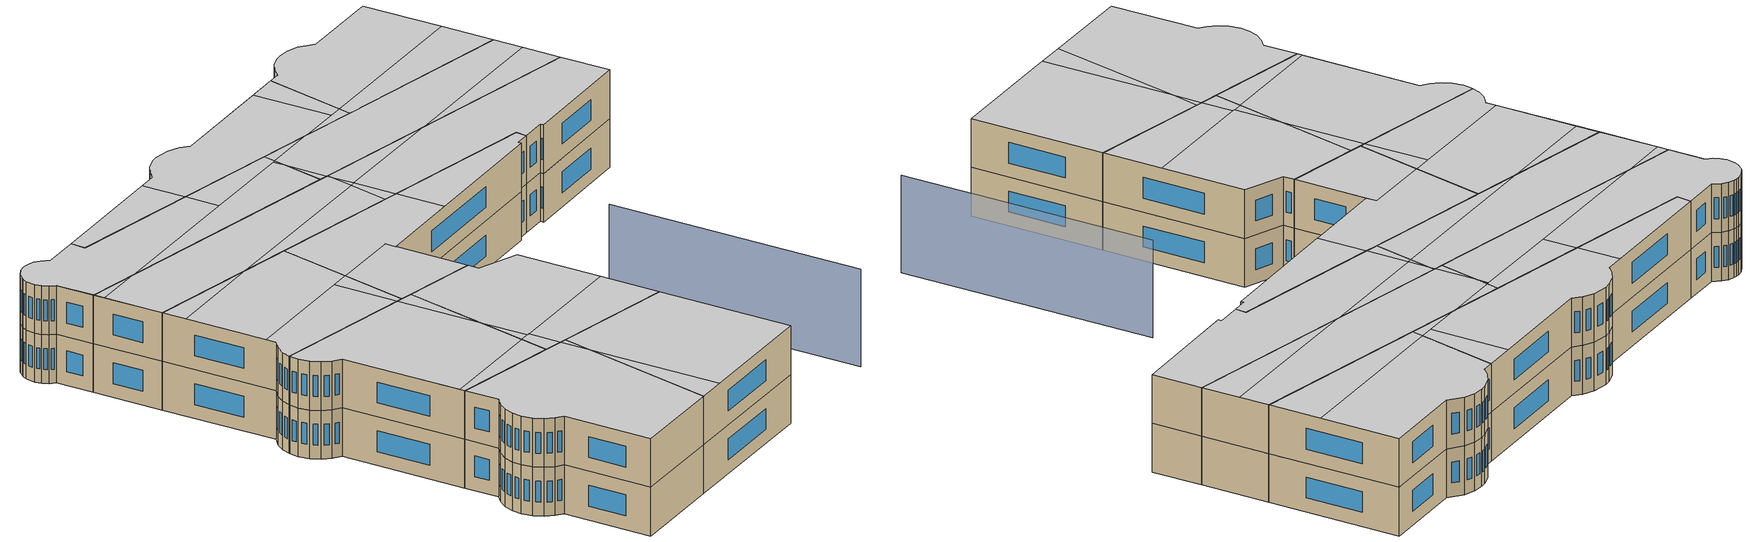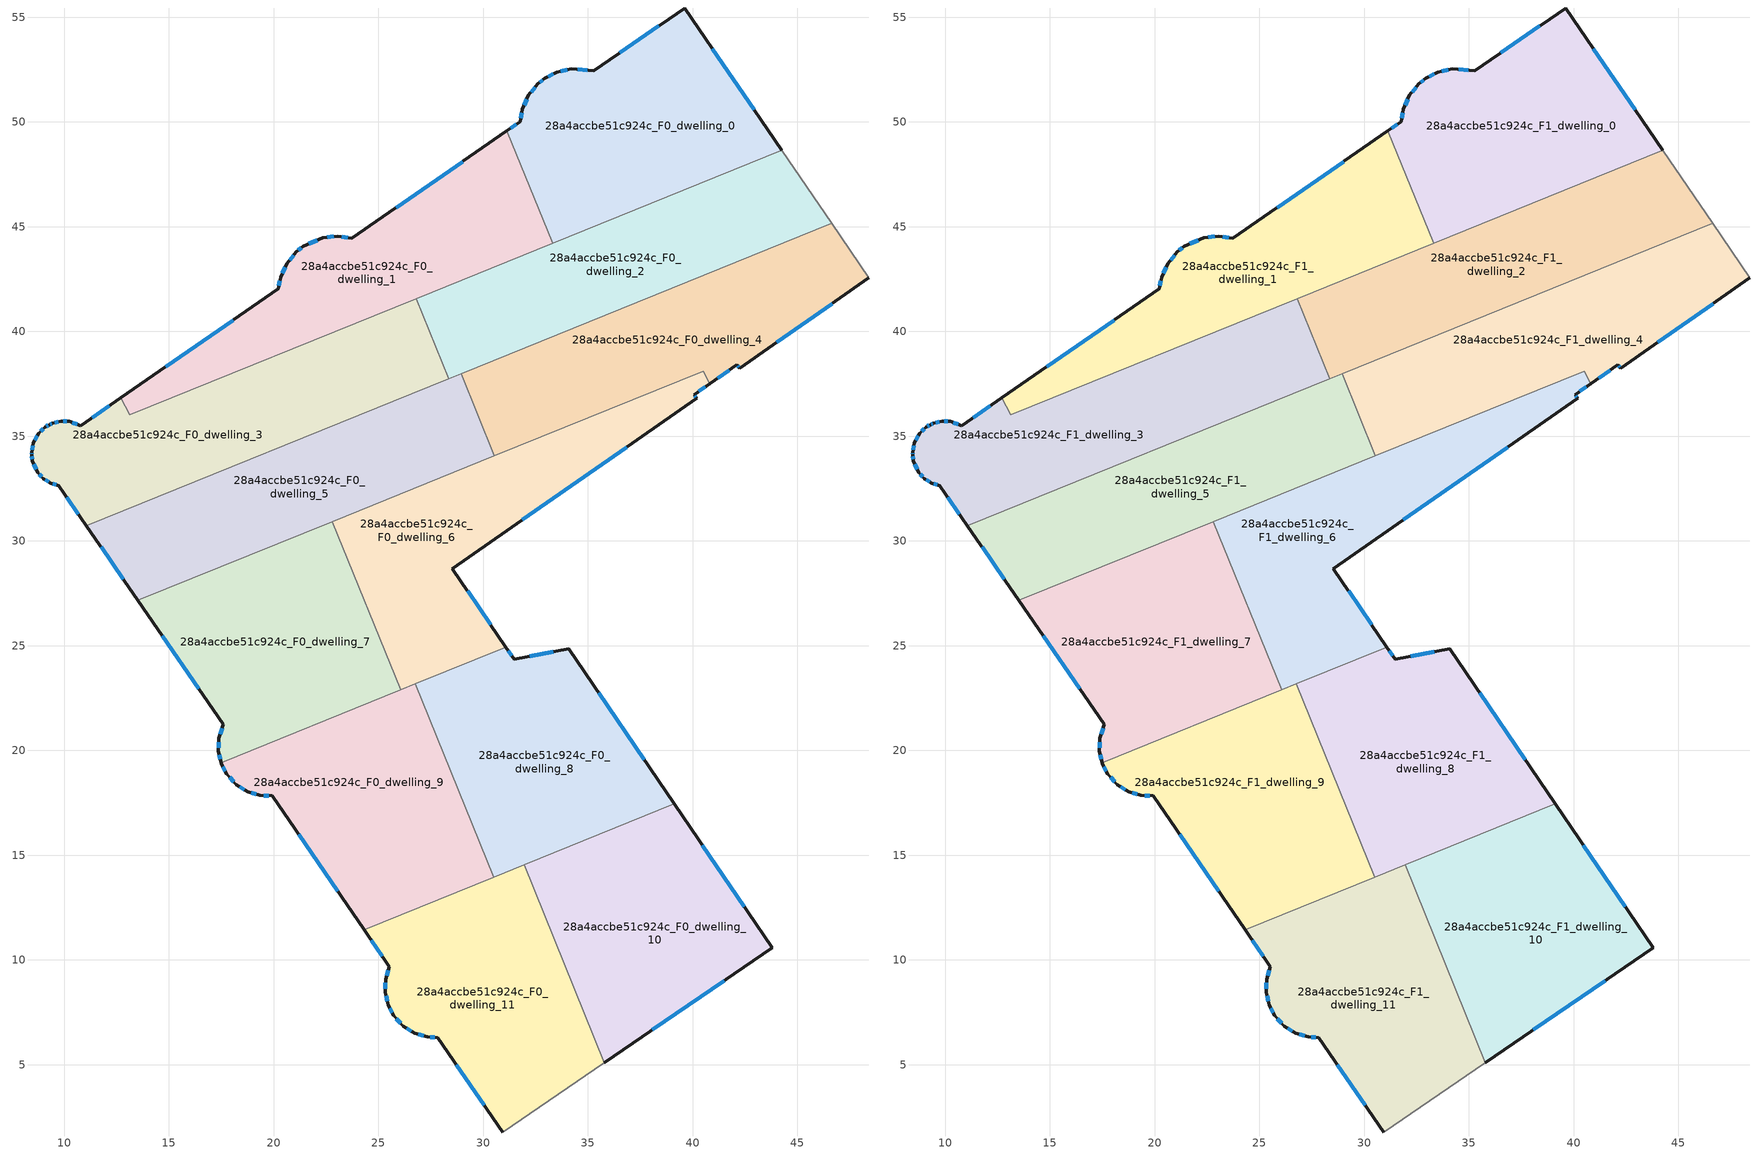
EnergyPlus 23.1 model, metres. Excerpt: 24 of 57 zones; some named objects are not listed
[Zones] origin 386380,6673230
28a4accbe51c924c_F0_dwelling_0
 floor ground (EU_floor_Construction): 39.62,55.44 44.27,48.64 33.32,44.2 31.14,49.57 31.77,50 31.88,50.61 32.17,51.26 32.62,51.82 32.94,52.07 33.52,52.38 34.22,52.54 35.28,52.44 z0
 wall outside (EU_wall_Construction): 44.27,48.64 39.62,55.44 35.28,52.44 34.22,52.54 33.52,52.38 32.94,52.07 32.62,51.82 32.17,51.26 31.88,50.61 31.77,50 31.14,49.57 z0:3
 wall to 28a4accbe51c924c_F0_dwelling_1 (EU_wall_Construction): 31.14,49.57 33.32,44.2 z0:3
 wall to 28a4accbe51c924c_F0_dwelling_2 (EU_wall_Construction): 33.32,44.2 44.27,48.64 z0:3
 window (EU_Window_Construction): 32.49,51.66 32.3,51.42 / 32.85,52 32.71,51.89 / 33.35,52.29 33.1,52.16 / 34.02,52.5 33.72,52.43 / 34.98,52.47 34.52,52.51 / 38.38,54.58 36.52,53.3 / 42.94,50.58 40.95,53.5 / 31.59,49.88 31.32,49.7 / 31.84,50.44 31.8,50.18 / 32.08,51.08 31.96,50.8 z0.86:2.14
28a4accbe51c924c_F0_dwelling_1
 floor ground (EU_floor_Construction): 31.14,49.57 33.32,44.2 13.14,36.03 12.71,36.83 20.23,42.03 20.34,42.58 20.63,43.24 21.09,43.8 21.41,44.06 22.35,44.48 23.07,44.55 23.73,44.45 z0
 wall outside (EU_wall_Construction): 31.14,49.57 23.73,44.45 23.07,44.55 22.35,44.48 21.41,44.06 21.09,43.8 20.63,43.24 20.34,42.58 20.23,42.03 12.71,36.83 z0:3
 wall to 28a4accbe51c924c_F0_dwelling_3 (EU_wall_Construction): 12.71,36.83 13.14,36.03 26.81,41.57 z0:3
 wall to 28a4accbe51c924c_F0_dwelling_2 (EU_wall_Construction): 26.81,41.57 33.32,44.2 z0:3
 window (EU_Window_Construction): 20.31,42.42 20.26,42.18 / 20.55,43.05 20.42,42.77 / 20.96,43.64 20.76,43.4 / 21.32,43.99 21.18,43.87 / 22.08,44.36 21.68,44.18 / 22.87,44.53 22.56,44.5 / 23.55,44.48 23.26,44.52 / 29.03,48.11 25.85,45.91 / 18.08,40.54 14.86,38.31 z0.86:2.14
28a4accbe51c924c_F0_dwelling_10
 floor ground (EU_floor_Construction): 39.13,17.44 43.79,10.57 35.79,5.1 31.96,14.54 z0
 wall outside (EU_wall_Construction): 35.79,5.1 43.79,10.57 39.13,17.44 z0:3
 wall to 28a4accbe51c924c_F0_dwelling_11 (EU_wall_Construction): 31.96,14.54 35.79,5.1 z0:3
 wall to 28a4accbe51c924c_F0_dwelling_8 (EU_wall_Construction): 39.13,17.44 31.96,14.54 z0:3
 window (EU_Window_Construction): 42.46,12.54 40.46,15.48 / 38.08,6.66 41.51,9.01 z0.86:2.14
28a4accbe51c924c_F0_dwelling_11
 floor ground (EU_floor_Construction): 31.96,14.54 35.79,5.1 30.94,1.78 27.85,6.29 27.34,6.32 26.73,6.5 26.2,6.83 25.74,7.33 25.47,7.84 25.33,8.45 25.35,9.08 25.53,9.68 24.32,11.44 z0
 wall outside (EU_wall_Construction): 24.32,11.44 25.53,9.68 25.35,9.08 25.33,8.45 25.47,7.84 25.74,7.33 26.2,6.83 26.73,6.5 27.34,6.32 27.85,6.29 30.94,1.78 z0:3
 wall adiabatic (EU_wall_Construction): 30.94,1.78 35.79,5.1 z0:3
 wall to 28a4accbe51c924c_F0_dwelling_9 (EU_wall_Construction): 30.51,13.95 24.32,11.44 z0:3
 wall to 28a4accbe51c924c_F0_dwelling_8 (EU_wall_Construction): 31.96,14.54 30.51,13.95 z0:3
 window (EU_Window_Construction): 26.91,6.45 27.16,6.37 / 26.35,6.74 26.58,6.6 / 25.87,7.19 26.07,6.98 / 25.55,7.7 25.66,7.48 / 25.37,8.28 25.43,8.02 / 25.34,8.9 25.33,8.63 / 25.48,9.51 25.4,9.25 / 24.67,10.94 25.18,10.18 / 28.73,5 30.06,3.07 / 27.48,6.31 27.7,6.3 z0.86:2.14
28a4accbe51c924c_F0_dwelling_2
 floor ground (EU_floor_Construction): 44.27,48.64 46.65,45.15 28.36,37.74 26.81,41.57 z0
 wall to 28a4accbe51c924c_F0_dwelling_3 (EU_wall_Construction): 26.81,41.57 28.36,37.74 z0:3
 wall adiabatic (EU_wall_Construction): 46.65,45.15 44.27,48.64 z0:3
 wall to 28a4accbe51c924c_F0_dwelling_4 (EU_wall_Construction): 28.95,37.98 46.65,45.15 z0:3
 wall to 28a4accbe51c924c_F0_dwelling_5 (EU_wall_Construction): 28.36,37.74 28.95,37.98 z0:3
28a4accbe51c924c_F0_dwelling_3
 floor ground (EU_floor_Construction): 26.81,41.57 28.36,37.74 11.07,30.73 9.75,32.64 9.36,32.76 9.02,32.97 8.74,33.26 8.49,33.81 8.46,34.13 8.45,34.22 8.53,34.68 8.8,35.15 8.81,35.17 9.09,35.43 9.31,35.55 9.45,35.62 9.84,35.71 10.25,35.7 10.79,35.5 12.71,36.83 13.14,36.03 z0
 wall outside (EU_wall_Construction): 12.71,36.83 10.79,35.5 10.25,35.7 9.84,35.71 9.45,35.62 9.31,35.55 9.09,35.43 8.81,35.17 8.8,35.15 8.53,34.68 8.45,34.22 8.46,34.13 8.49,33.81 8.74,33.26 9.02,32.97 9.36,32.76 9.75,32.64 11.07,30.73 z0:3
 wall to 28a4accbe51c924c_F0_dwelling_5 (EU_wall_Construction): 11.07,30.73 28.36,37.74 z0:3
 window (EU_Window_Construction): 10.12,32.09 10.69,31.27 / 9.47,32.72 9.64,32.67 / 9.11,32.91 9.26,32.82 / 8.82,33.18 8.94,33.05 / 8.56,33.66 8.67,33.42 / 8.47,34.04 8.48,33.9 / 8.45,34.19 8.45,34.15 / 8.51,34.55 8.47,34.35 / 8.72,35.02 8.61,34.81 / 9.01,35.35 8.89,35.24 / 9.25,35.51 9.15,35.46 / 9.41,35.6 9.35,35.57 / 9.73,35.69 9.56,35.65 / 10.13,35.7 9.96,35.71 / 10.64,35.56 10.4,35.64 / 12.16,36.45 11.34,35.88 z0.86:2.14
28a4accbe51c924c_F0_dwelling_4
 floor ground (EU_floor_Construction): 46.65,45.15 48.42,42.56 42.25,38.24 42.12,38.41 40.82,37.5 40.5,38.09 30.54,34.06 28.95,37.98 z0
 wall outside (EU_wall_Construction): 40.82,37.5 42.12,38.41 42.25,38.24 48.42,42.56 z0:3
 wall to 28a4accbe51c924c_F0_dwelling_5 (EU_wall_Construction): 28.95,37.98 30.54,34.06 z0:3
 wall adiabatic (EU_wall_Construction): 48.42,42.56 46.65,45.15 z0:3
 wall to 28a4accbe51c924c_F0_dwelling_6 (EU_wall_Construction): 30.54,34.06 40.5,38.09 40.82,37.5 z0:3
 window (EU_Window_Construction): 44.01,39.48 46.66,41.33 / 42.16,38.36 42.21,38.29 / 41.19,37.76 41.75,38.15 z0.86:2.14
28a4accbe51c924c_F0_dwelling_5
 floor ground (EU_floor_Construction): 28.95,37.98 30.54,34.06 13.53,27.16 11.07,30.73 z0
 wall outside (EU_wall_Construction): 11.07,30.73 13.53,27.16 z0:3
 wall to 28a4accbe51c924c_F0_dwelling_7 (EU_wall_Construction): 13.53,27.16 22.81,30.92 z0:3
 wall to 28a4accbe51c924c_F0_dwelling_6 (EU_wall_Construction): 22.81,30.92 30.54,34.06 z0:3
 window (EU_Window_Construction): 11.77,29.71 12.82,28.18 z0.86:2.14
28a4accbe51c924c_F0_dwelling_6
 floor ground (EU_floor_Construction): 40.5,38.09 40.82,37.5 40.08,36.98 40.19,36.8 28.53,28.68 31.09,24.93 26.06,22.89 22.81,30.92 z0
 wall outside (EU_wall_Construction): 31.09,24.93 28.53,28.68 40.19,36.8 40.08,36.98 40.82,37.5 z0:3
 wall to 28a4accbe51c924c_F0_dwelling_7 (EU_wall_Construction): 22.81,30.92 26.06,22.89 z0:3
 wall to 28a4accbe51c924c_F0_dwelling_8 (EU_wall_Construction): 26.76,23.18 31.09,24.93 z0:3
 wall to 28a4accbe51c924c_F0_dwelling_9 (EU_wall_Construction): 26.06,22.89 26.76,23.18 z0:3
 window (EU_Window_Construction): 30.36,26 29.26,27.61 / 40.29,37.13 40.61,37.35 / 40.16,36.85 40.11,36.93 / 31.86,31 36.86,34.48 z0.86:2.14
28a4accbe51c924c_F0_dwelling_7
 floor ground (EU_floor_Construction): 22.81,30.92 26.06,22.89 17.5,19.42 17.37,19.96 17.39,20.58 17.6,21.24 13.53,27.16 z0
 wall outside (EU_wall_Construction): 13.53,27.16 17.6,21.24 17.39,20.58 17.37,19.96 17.5,19.42 z0:3
 wall to 28a4accbe51c924c_F0_dwelling_9 (EU_wall_Construction): 17.5,19.42 26.06,22.89 z0:3
 window (EU_Window_Construction): 17.54,21.05 17.45,20.77 / 14.69,25.47 16.44,22.93 / 17.41,19.8 17.46,19.57 / 17.38,20.4 17.38,20.13 z0.86:2.14
28a4accbe51c924c_F0_dwelling_8
 floor ground (EU_floor_Construction): 34.09,24.86 39.13,17.44 30.51,13.95 26.77,23.17 31.09,24.93 31.49,24.34 z0
 wall outside (EU_wall_Construction): 39.13,17.44 34.09,24.86 31.49,24.34 31.09,24.93 z0:3
 wall to 28a4accbe51c924c_F0_dwelling_9 (EU_wall_Construction): 26.77,23.17 30.51,13.95 z0:3
 window (EU_Window_Construction): 31.38,24.51 31.21,24.76 / 33.35,24.71 32.23,24.49 / 37.69,19.56 35.53,22.74 z0.86:2.14
28a4accbe51c924c_F0_dwelling_9
 floor ground (EU_floor_Construction): 26.77,23.17 30.51,13.95 24.32,11.44 19.95,17.83 19.35,17.85 18.76,18.03 18.23,18.35 17.77,18.85 17.51,19.35 17.5,19.42 z0
 wall outside (EU_wall_Construction): 17.5,19.42 17.51,19.35 17.77,18.85 18.23,18.35 18.76,18.03 19.35,17.85 19.95,17.83 24.32,11.44 z0:3
 window (EU_Window_Construction): 18.93,17.98 19.18,17.9 / 18.38,18.26 18.61,18.12 / 17.9,18.71 18.1,18.5 / 17.59,19.21 17.7,18.99 / 21.2,16 23.07,13.26 / 19.52,17.84 19.78,17.83 z0.86:2.14
28a4accbe51c924c_F1_dwelling_0
 floor to 28a4accbe51c924c_F0_dwelling_0 (EU_floor_Construction): 39.62,55.44 44.27,48.64 33.32,44.2 31.14,49.57 31.77,50 31.88,50.61 32.17,51.26 32.62,51.82 32.94,52.07 33.52,52.38 34.22,52.54 35.28,52.44 z3
 wall outside (EU_wall_Construction): 44.27,48.64 39.62,55.44 35.28,52.44 34.22,52.54 33.52,52.38 32.94,52.07 32.62,51.82 32.17,51.26 31.88,50.61 31.77,50 31.14,49.57 z3:6
 wall to 28a4accbe51c924c_F1_dwelling_1 (EU_wall_Construction): 31.14,49.57 33.32,44.2 z3:6
 wall to 28a4accbe51c924c_F1_dwelling_2 (EU_wall_Construction): 33.32,44.2 44.27,48.64 z3:6
 window (EU_Window_Construction): 32.49,51.66 32.3,51.42 / 32.85,52 32.71,51.89 / 33.35,52.29 33.1,52.16 / 34.02,52.5 33.72,52.43 / 34.98,52.47 34.52,52.51 / 38.38,54.58 36.52,53.3 / 42.94,50.58 40.95,53.5 / 31.59,49.88 31.32,49.7 / 31.84,50.44 31.8,50.18 / 32.08,51.08 31.96,50.8 z3.86:5.14
 ceiling to 28a4accbe51c924c_F2_dwelling_0 (EU_floor_Construction): 42.42,51.33 39.62,55.44 35.28,52.44 34.22,52.54 33.52,52.38 32.94,52.07 32.62,51.82 32.17,51.26 31.88,50.61 31.77,50 31.14,49.57 33.03,44.91 z6
 ceiling to 28a4accbe51c924c_F2_dwelling_3 (EU_floor_Construction): 44.27,48.64 42.42,51.33 33.03,44.91 33.32,44.2 z6
28a4accbe51c924c_F1_dwelling_1
 floor to 28a4accbe51c924c_F0_dwelling_1 (EU_floor_Construction): 31.14,49.57 33.32,44.2 13.14,36.03 12.71,36.83 20.23,42.03 20.34,42.58 20.63,43.24 21.09,43.8 21.41,44.06 22.35,44.48 23.07,44.55 23.73,44.45 z3
 wall outside (EU_wall_Construction): 31.14,49.57 23.73,44.45 23.07,44.55 22.35,44.48 21.41,44.06 21.09,43.8 20.63,43.24 20.34,42.58 20.23,42.03 12.71,36.83 z3:6
 wall to 28a4accbe51c924c_F1_dwelling_3 (EU_wall_Construction): 12.71,36.83 13.14,36.03 26.81,41.57 z3:6
 wall to 28a4accbe51c924c_F1_dwelling_2 (EU_wall_Construction): 26.81,41.57 33.32,44.2 z3:6
 window (EU_Window_Construction): 20.31,42.42 20.26,42.18 / 20.55,43.05 20.42,42.77 / 20.96,43.64 20.76,43.4 / 21.32,43.99 21.18,43.87 / 22.08,44.36 21.68,44.18 / 22.87,44.53 22.56,44.5 / 23.55,44.48 23.26,44.52 / 29.03,48.11 25.85,45.91 / 18.08,40.54 14.86,38.31 z3.86:5.14
 ceiling to 28a4accbe51c924c_F2_dwelling_1 (EU_floor_Construction): 30.07,42.89 32.28,44.4 29.52,48.45 23.73,44.45 23.07,44.55 22.35,44.48 21.41,44.06 21.09,43.8 20.63,43.24 20.34,42.58 20.23,42.03 19.26,41.35 20.78,39.12 z6
 ceiling to 28a4accbe51c924c_F2_dwelling_0 (EU_floor_Construction): 33.03,44.91 31.14,49.57 29.52,48.45 32.28,44.4 z6
 ceiling to 28a4accbe51c924c_F2_dwelling_2 (EU_floor_Construction): 20.78,39.12 19.26,41.35 12.71,36.83 13.14,36.03 z6
 ceiling to 28a4accbe51c924c_F2_dwelling_3 (EU_floor_Construction): 33.32,44.2 33.03,44.91 30.07,42.89 z6
28a4accbe51c924c_F1_dwelling_10
 floor to 28a4accbe51c924c_F0_dwelling_10 (EU_floor_Construction): 39.13,17.44 43.79,10.57 35.79,5.1 31.96,14.54 z3
 wall outside (EU_wall_Construction): 35.79,5.1 43.79,10.57 39.13,17.44 z3:6
 wall to 28a4accbe51c924c_F1_dwelling_11 (EU_wall_Construction): 31.96,14.54 35.79,5.1 z3:6
 wall to 28a4accbe51c924c_F1_dwelling_8 (EU_wall_Construction): 39.13,17.44 31.96,14.54 z3:6
 window (EU_Window_Construction): 42.46,12.54 40.46,15.48 / 38.08,6.66 41.51,9.01 z3.86:5.14
 ceiling adiabatic (EU_roof_Construction): 43.79,10.57 39.13,17.44 31.96,14.54 32.65,12.85 37.26,6.1 z6
 ceiling to 28a4accbe51c924c_F2_dwelling_10 (EU_floor_Construction): 37.26,6.1 32.65,12.85 35.79,5.1 z6
28a4accbe51c924c_F1_dwelling_11
 floor to 28a4accbe51c924c_F0_dwelling_11 (EU_floor_Construction): 31.96,14.54 35.79,5.1 30.94,1.78 27.85,6.29 27.34,6.32 26.73,6.5 26.2,6.83 25.74,7.33 25.47,7.84 25.33,8.45 25.35,9.08 25.53,9.68 24.32,11.44 z3
 wall outside (EU_wall_Construction): 24.32,11.44 25.53,9.68 25.35,9.08 25.33,8.45 25.47,7.84 25.74,7.33 26.2,6.83 26.73,6.5 27.34,6.32 27.85,6.29 30.94,1.78 z3:6
 wall adiabatic (EU_wall_Construction): 30.94,1.78 35.79,5.1 z3:6
 wall to 28a4accbe51c924c_F1_dwelling_9 (EU_wall_Construction): 30.51,13.95 24.32,11.44 z3:6
 wall to 28a4accbe51c924c_F1_dwelling_8 (EU_wall_Construction): 31.96,14.54 30.51,13.95 z3:6
 window (EU_Window_Construction): 26.91,6.45 27.16,6.37 / 26.35,6.74 26.58,6.6 / 25.87,7.19 26.07,6.98 / 25.55,7.7 25.66,7.48 / 25.37,8.28 25.43,8.02 / 25.34,8.9 25.33,8.63 / 25.48,9.51 25.4,9.25 / 24.67,10.94 25.18,10.18 / 28.73,5 30.06,3.07 / 27.48,6.31 27.7,6.3 z3.86:5.14
 ceiling to 28a4accbe51c924c_F2_dwelling_10 (EU_floor_Construction): 35.79,5.1 32.65,12.85 31.59,14.39 24.32,11.44 25.53,9.68 25.35,9.08 25.33,8.45 25.47,7.84 25.74,7.33 26.2,6.83 26.73,6.5 27.34,6.32 27.85,6.29 30.94,1.78 z6
 ceiling adiabatic (EU_roof_Construction): 32.65,12.85 31.96,14.54 31.59,14.39 z6
28a4accbe51c924c_F1_dwelling_2
 floor to 28a4accbe51c924c_F0_dwelling_2 (EU_floor_Construction): 44.27,48.64 46.65,45.15 28.36,37.74 26.81,41.57 z3
 wall to 28a4accbe51c924c_F1_dwelling_3 (EU_wall_Construction): 26.81,41.57 28.36,37.74 z3:6
 wall adiabatic (EU_wall_Construction): 46.65,45.15 44.27,48.64 z3:6
 wall to 28a4accbe51c924c_F1_dwelling_4 (EU_wall_Construction): 28.95,37.98 46.65,45.15 z3:6
 wall to 28a4accbe51c924c_F1_dwelling_5 (EU_wall_Construction): 28.36,37.74 28.95,37.98 z3:6
 ceiling to 28a4accbe51c924c_F2_dwelling_3 (EU_floor_Construction): 45.3,47.12 44.27,48.64 30.07,42.89 27.1,40.85 27.41,40.09 28.88,37.95 36.26,40.94 z6
 ceiling to 28a4accbe51c924c_F2_dwelling_1 (EU_floor_Construction): 30.07,42.89 26.81,41.57 27.1,40.85 z6
 ceiling to 28a4accbe51c924c_F2_dwelling_4 (EU_floor_Construction): 28.88,37.95 27.41,40.09 28.36,37.74 z6
 ceiling adiabatic (EU_roof_Construction): 46.65,45.15 45.3,47.12 36.26,40.94 z6
28a4accbe51c924c_F1_dwelling_3
 floor to 28a4accbe51c924c_F0_dwelling_3 (EU_floor_Construction): 26.81,41.57 28.36,37.74 11.07,30.73 9.75,32.64 9.36,32.76 9.02,32.97 8.74,33.26 8.49,33.81 8.46,34.13 8.45,34.22 8.53,34.68 8.8,35.15 8.81,35.17 9.09,35.43 9.31,35.55 9.45,35.62 9.84,35.71 10.25,35.7 10.79,35.5 12.71,36.83 13.14,36.03 z3
 wall outside (EU_wall_Construction): 12.71,36.83 10.79,35.5 10.25,35.7 9.84,35.71 9.45,35.62 9.31,35.55 9.09,35.43 8.81,35.17 8.8,35.15 8.53,34.68 8.45,34.22 8.46,34.13 8.49,33.81 8.74,33.26 9.02,32.97 9.36,32.76 9.75,32.64 11.07,30.73 z3:6
 wall to 28a4accbe51c924c_F1_dwelling_5 (EU_wall_Construction): 11.07,30.73 28.36,37.74 z3:6
 window (EU_Window_Construction): 10.12,32.09 10.69,31.27 / 9.47,32.72 9.64,32.67 / 9.11,32.91 9.26,32.82 / 8.82,33.18 8.94,33.05 / 8.56,33.66 8.67,33.42 / 8.47,34.04 8.48,33.9 / 8.45,34.19 8.45,34.15 / 8.51,34.55 8.47,34.35 / 8.72,35.02 8.61,34.81 / 9.01,35.35 8.89,35.24 / 9.25,35.51 9.15,35.46 / 9.41,35.6 9.35,35.57 / 9.73,35.69 9.56,35.65 / 10.13,35.7 9.96,35.71 / 10.64,35.56 10.4,35.64 / 12.16,36.45 11.34,35.88 z3.86:5.14
 ceiling to 28a4accbe51c924c_F2_dwelling_2 (EU_floor_Construction): 21.99,37.36 20.78,39.12 13.14,36.03 12.71,36.83 10.79,35.5 10.25,35.7 9.84,35.71 9.45,35.62 9.31,35.55 9.09,35.43 8.81,35.17 8.8,35.15 8.53,34.68 8.45,34.22 8.46,34.13 8.49,33.81 8.74,33.26 9.02,32.97 9.36,32.76 9.75,32.64 9.8,32.63 11.1,30.74 14.08,31.95 z6
 ceiling to 28a4accbe51c924c_F2_dwelling_1 (EU_floor_Construction): 27.1,40.85 26.81,41.57 20.78,39.12 21.99,37.36 z6
 ceiling to 28a4accbe51c924c_F2_dwelling_4 (EU_floor_Construction): 28.36,37.74 27.41,40.09 26.96,40.76 14.08,31.95 z6
 ceiling to 28a4accbe51c924c_F2_dwelling_3 (EU_floor_Construction): 27.41,40.09 27.1,40.85 26.96,40.76 z6
 roof outside (EU_roof_Construction): 11.1,30.74 9.8,32.63 9.75,32.64 11.07,30.73 z6
28a4accbe51c924c_F1_dwelling_4
 floor to 28a4accbe51c924c_F0_dwelling_4 (EU_floor_Construction): 46.65,45.15 48.42,42.56 42.25,38.24 42.12,38.41 40.82,37.5 40.5,38.09 30.54,34.06 28.95,37.98 z3
 wall outside (EU_wall_Construction): 40.82,37.5 42.12,38.41 42.25,38.24 48.42,42.56 z3:6
 wall to 28a4accbe51c924c_F1_dwelling_5 (EU_wall_Construction): 28.95,37.98 30.54,34.06 z3:6
 wall adiabatic (EU_wall_Construction): 48.42,42.56 46.65,45.15 z3:6
 wall to 28a4accbe51c924c_F1_dwelling_6 (EU_wall_Construction): 30.54,34.06 40.5,38.09 40.82,37.5 z3:6
 window (EU_Window_Construction): 44.01,39.48 46.66,41.33 / 42.16,38.36 42.21,38.29 / 41.19,37.76 41.75,38.15 z3.86:5.14
 ceiling to 28a4accbe51c924c_F2_dwelling_5 (EU_floor_Construction): 42.25,38.24 48.42,42.56 46.65,45.15 36.26,40.94 29.84,36.55 31.32,34.37 40.5,38.09 40.82,37.5 42.12,38.41 z6
 ceiling to 28a4accbe51c924c_F2_dwelling_3 (EU_floor_Construction): 36.26,40.94 28.95,37.98 29.09,37.64 29.83,36.55 z6
 ceiling to 28a4accbe51c924c_F2_dwelling_4 (EU_floor_Construction): 29.83,36.55 29.09,37.64 29.6,36.38 z6
 ceiling to 28a4accbe51c924c_F2_dwelling_6 (EU_floor_Construction): 31.32,34.37 29.84,36.55 29.6,36.38 30.54,34.06 z6
28a4accbe51c924c_F1_dwelling_5
 floor to 28a4accbe51c924c_F0_dwelling_5 (EU_floor_Construction): 28.95,37.98 30.54,34.06 13.53,27.16 11.07,30.73 z3
 wall outside (EU_wall_Construction): 11.07,30.73 13.53,27.16 z3:6
 wall to 28a4accbe51c924c_F1_dwelling_7 (EU_wall_Construction): 13.53,27.16 22.81,30.92 z3:6
 wall to 28a4accbe51c924c_F1_dwelling_6 (EU_wall_Construction): 22.81,30.92 30.54,34.06 z3:6
 window (EU_Window_Construction): 11.77,29.71 12.82,28.18 z3.86:5.14
 ceiling to 28a4accbe51c924c_F2_dwelling_4 (EU_floor_Construction): 29.6,36.38 29.09,37.64 28.88,37.95 14.08,31.95 11.48,30.17 13.54,27.17 19.87,29.73 z6
 ceiling to 28a4accbe51c924c_F2_dwelling_2 (EU_floor_Construction): 14.08,31.95 11.1,30.74 11.48,30.17 z6
 ceiling to 28a4accbe51c924c_F2_dwelling_3 (EU_floor_Construction): 29.09,37.64 28.95,37.98 28.88,37.95 z6
 ceiling to 28a4accbe51c924c_F2_dwelling_6 (EU_floor_Construction): 30.54,34.06 29.6,36.38 19.87,29.73 z6
 roof outside (EU_roof_Construction): 13.54,27.17 11.1,30.74 11.07,30.73 13.53,27.16 z6
28a4accbe51c924c_F1_dwelling_6
 floor to 28a4accbe51c924c_F0_dwelling_6 (EU_floor_Construction): 40.5,38.09 40.82,37.5 40.08,36.98 40.19,36.8 28.53,28.68 31.09,24.93 26.06,22.89 22.81,30.92 z3
 wall outside (EU_wall_Construction): 31.09,24.93 28.53,28.68 40.19,36.8 40.08,36.98 40.82,37.5 z3:6
 wall to 28a4accbe51c924c_F1_dwelling_7 (EU_wall_Construction): 22.81,30.92 26.06,22.89 z3:6
 wall to 28a4accbe51c924c_F1_dwelling_8 (EU_wall_Construction): 26.76,23.18 31.09,24.93 z3:6
 wall to 28a4accbe51c924c_F1_dwelling_9 (EU_wall_Construction): 26.06,22.89 26.76,23.18 z3:6
 window (EU_Window_Construction): 30.36,26 29.26,27.61 / 40.29,37.13 40.61,37.35 / 40.16,36.85 40.11,36.93 / 31.86,31 36.86,34.48 z3.86:5.14
 ceiling to 28a4accbe51c924c_F2_dwelling_6 (EU_floor_Construction): 28.53,28.68 33.06,31.83 31.32,34.37 22.81,30.92 24.51,26.73 28.16,29.22 z6
 ceiling to 28a4accbe51c924c_F2_dwelling_5 (EU_floor_Construction): 40.19,36.8 40.08,36.98 40.82,37.5 40.5,38.09 31.32,34.37 33.06,31.84 z6
 ceiling to 28a4accbe51c924c_F2_dwelling_7 (EU_floor_Construction): 31.09,24.93 28.16,29.22 24.51,26.73 26.06,22.89 z6
28a4accbe51c924c_F1_dwelling_7
 floor to 28a4accbe51c924c_F0_dwelling_7 (EU_floor_Construction): 22.81,30.92 26.06,22.89 17.5,19.42 17.37,19.96 17.39,20.58 17.6,21.24 13.53,27.16 z3
 wall outside (EU_wall_Construction): 13.53,27.16 17.6,21.24 17.39,20.58 17.37,19.96 17.5,19.42 z3:6
 wall to 28a4accbe51c924c_F1_dwelling_9 (EU_wall_Construction): 17.5,19.42 26.06,22.89 z3:6
 window (EU_Window_Construction): 17.54,21.05 17.45,20.77 / 14.69,25.47 16.44,22.93 / 17.41,19.8 17.46,19.57 / 17.38,20.4 17.38,20.13 z3.86:5.14
 ceiling to 28a4accbe51c924c_F2_dwelling_8 (EU_floor_Construction): 25.73,22.76 23.49,26.03 17.25,21.76 17.6,21.24 17.39,20.58 17.37,19.96 17.5,19.42 z6
 ceiling to 28a4accbe51c924c_F2_dwelling_4 (EU_floor_Construction): 19.87,29.73 13.54,27.17 14.36,25.97 z6
 ceiling to 28a4accbe51c924c_F2_dwelling_7 (EU_floor_Construction): 26.06,22.89 24.51,26.73 23.49,26.03 25.73,22.76 z6
 ceiling to 28a4accbe51c924c_F2_dwelling_6 (EU_floor_Construction): 24.51,26.73 22.81,30.92 19.87,29.73 14.36,25.97 17.25,21.76 z6
 roof outside (EU_roof_Construction): 17.6,21.24 13.54,27.17 13.53,27.16 z6
28a4accbe51c924c_F1_dwelling_8
 floor to 28a4accbe51c924c_F0_dwelling_8 (EU_floor_Construction): 34.09,24.86 39.13,17.44 30.51,13.95 26.77,23.17 31.09,24.93 31.49,24.34 z3
 wall outside (EU_wall_Construction): 39.13,17.44 34.09,24.86 31.49,24.34 31.09,24.93 z3:6
 wall to 28a4accbe51c924c_F1_dwelling_9 (EU_wall_Construction): 26.77,23.17 30.51,13.95 z3:6
 window (EU_Window_Construction): 31.38,24.51 31.21,24.76 / 33.35,24.71 32.23,24.49 / 37.69,19.56 35.53,22.74 z3.86:5.14
 ceiling to 28a4accbe51c924c_F2_dwelling_7 (EU_floor_Construction): 37.03,20.53 34.09,24.86 31.49,24.34 31.09,24.93 26.77,23.17 28.69,18.43 30.36,15.98 z6
 ceiling to 28a4accbe51c924c_F2_dwelling_10 (EU_floor_Construction): 31.59,14.39 30.46,16.04 29.83,15.61 30.51,13.95 z6
 ceiling to 28a4accbe51c924c_F2_dwelling_8 (EU_floor_Construction): 30.36,15.98 28.69,18.43 29.83,15.61 z6
 ceiling to 28a4accbe51c924c_F2_dwelling_9 (EU_floor_Construction): 39.13,17.44 37.03,20.53 30.46,16.04 31.59,14.39 z6
28a4accbe51c924c_F1_dwelling_9
 floor to 28a4accbe51c924c_F0_dwelling_9 (EU_floor_Construction): 26.77,23.17 30.51,13.95 24.32,11.44 19.95,17.83 19.35,17.85 18.76,18.03 18.23,18.35 17.77,18.85 17.51,19.35 17.5,19.42 z3
 wall outside (EU_wall_Construction): 17.5,19.42 17.51,19.35 17.77,18.85 18.23,18.35 18.76,18.03 19.35,17.85 19.95,17.83 24.32,11.44 z3:6
 window (EU_Window_Construction): 18.93,17.98 19.18,17.9 / 18.38,18.26 18.61,18.12 / 17.9,18.71 18.1,18.5 / 17.59,19.21 17.7,18.99 / 21.2,16 23.07,13.26 / 19.52,17.84 19.78,17.83 z3.86:5.14
 ceiling to 28a4accbe51c924c_F2_dwelling_8 (EU_floor_Construction): 29.83,15.61 28.69,18.43 25.73,22.76 17.5,19.42 17.51,19.35 17.77,18.85 18.23,18.35 18.76,18.03 19.35,17.85 19.95,17.83 24.13,11.72 z6
 ceiling to 28a4accbe51c924c_F2_dwelling_10 (EU_floor_Construction): 30.51,13.95 29.83,15.61 24.13,11.72 24.32,11.44 z6
 ceiling to 28a4accbe51c924c_F2_dwelling_7 (EU_floor_Construction): 28.69,18.43 26.77,23.17 25.73,22.76 z6
shading: 50.24,14.98 41.29,28.09 z0:6
[Building]
EU S2 Campaign: North Axis=0; Terrain=City; Solar Distribution=FullExterior
[Site:Location]
Helsinki-Vantaa.AP: Latitude=60.317; Longitude=24.963; Time Zone=2; Elevation=54.6
[SizingPeriod:WeatherFileDays]
AnnualSizingPeriod: Begin Month=1; Begin Day of Month=1; End Month=12; End Day of Month=31; Day of Week for Start Day=Monday; Use Weather File Daylight Saving Period=No; Use Weather File Rain and Snow Indicators=No
[MATERIAL]
EU_InternalMass_Material: Roughness=MediumRough; Thickness=0.1; Conductivity=1; Density=1800; Specific Heat=900; Thermal Absorptance=0.9; Solar Absorptance=0.7; Visible Absorptance=0.7
[MATERIAL:NOMASS] Roughness=MediumRough; Thermal Absorptance=0.9; Solar Absorptance=0.7; Visible Absorptance=0.7
Name | Thermal Resistance
EU_wall_NoMass | 1.10183
EU_roof_NoMass; EU_floor_NoMass | 1.70606
[WINDOWMATERIAL:SIMPLEGLAZINGSYSTEM]
EU_Window_SimpleGlazing: UFactor=3.11035; Solar Heat Gain Coefficient=0.8; Visible Transmittance=0.8
[CONSTRUCTION]
EU_wall_Construction: EU_wall_NoMass
EU_roof_Construction: EU_roof_NoMass
EU_floor_Construction: EU_floor_NoMass
EU_Window_Construction: EU_Window_SimpleGlazing
EU_InternalMass_Construction: EU_InternalMass_Material
[ZONE] Type=1; Multiplier=1; Ceiling Height=autocalculate; Floor Area=autocalculate; Part of Total Floor Area=Yes
Name | Volume
28a4accbe51c924c_F0_dwelling_0; 28a4accbe51c924c_F1_dwelling_0 | 238.929
28a4accbe51c924c_F0_dwelling_1; 28a4accbe51c924c_F1_dwelling_1 | 228.182
28a4accbe51c924c_F0_dwelling_10; 28a4accbe51c924c_F1_dwelling_10 | 238.925
28a4accbe51c924c_F0_dwelling_11; 28a4accbe51c924c_F1_dwelling_11 | 238.926
28a4accbe51c924c_F0_dwelling_2; 28a4accbe51c924c_F1_dwelling_2 | 238.924
28a4accbe51c924c_F0_dwelling_3; 28a4accbe51c924c_F1_dwelling_3 | 249.656
28a4accbe51c924c_F0_dwelling_4; 28a4accbe51c924c_F1_dwelling_4 | 243.15
28a4accbe51c924c_F0_dwelling_5; 28a4accbe51c924c_F1_dwelling_5 | 238.95
28a4accbe51c924c_F0_dwelling_6; 28a4accbe51c924c_F1_dwelling_6 | 234.701
28a4accbe51c924c_F0_dwelling_7; 28a4accbe51c924c_F1_dwelling_7 | 238.898
28a4accbe51c924c_F0_dwelling_8; 28a4accbe51c924c_F1_dwelling_8 | 238.945
28a4accbe51c924c_F0_dwelling_9; 28a4accbe51c924c_F1_dwelling_9 | 238.937
[INTERNALMASS] Construction=EU_InternalMass_Construction
Name | Zone or ZoneList | Surface Area
28a4accbe51c924c_F0_dwelling_0_EU_InternalMass | 28a4accbe51c924c_F0_dwelling_0 | 79.6421
28a4accbe51c924c_F0_dwelling_1_EU_InternalMass | 28a4accbe51c924c_F0_dwelling_1 | 76.065
28a4accbe51c924c_F0_dwelling_2_EU_InternalMass | 28a4accbe51c924c_F0_dwelling_2 | 79.6412
28a4accbe51c924c_F0_dwelling_3_EU_InternalMass | 28a4accbe51c924c_F0_dwelling_3 | 83.2193
28a4accbe51c924c_F0_dwelling_4_EU_InternalMass | 28a4accbe51c924c_F0_dwelling_4 | 81.0503
28a4accbe51c924c_F0_dwelling_5_EU_InternalMass | 28a4accbe51c924c_F0_dwelling_5 | 79.6502
28a4accbe51c924c_F0_dwelling_6_EU_InternalMass | 28a4accbe51c924c_F0_dwelling_6 | 78.2375
28a4accbe51c924c_F0_dwelling_7_EU_InternalMass | 28a4accbe51c924c_F0_dwelling_7 | 79.6331
28a4accbe51c924c_F0_dwelling_8_EU_InternalMass | 28a4accbe51c924c_F0_dwelling_8 | 79.6482
28a4accbe51c924c_F0_dwelling_9_EU_InternalMass | 28a4accbe51c924c_F0_dwelling_9 | 79.6452
28a4accbe51c924c_F0_dwelling_10_EU_InternalMass | 28a4accbe51c924c_F0_dwelling_10 | 79.6414
28a4accbe51c924c_F0_dwelling_11_EU_InternalMass | 28a4accbe51c924c_F0_dwelling_11 | 79.6424
28a4accbe51c924c_F1_dwelling_0_EU_InternalMass | 28a4accbe51c924c_F1_dwelling_0 | 79.6421
28a4accbe51c924c_F1_dwelling_1_EU_InternalMass | 28a4accbe51c924c_F1_dwelling_1 | 76.065
28a4accbe51c924c_F1_dwelling_2_EU_InternalMass | 28a4accbe51c924c_F1_dwelling_2 | 79.6412
28a4accbe51c924c_F1_dwelling_3_EU_InternalMass | 28a4accbe51c924c_F1_dwelling_3 | 83.2193
28a4accbe51c924c_F1_dwelling_4_EU_InternalMass | 28a4accbe51c924c_F1_dwelling_4 | 81.0503
28a4accbe51c924c_F1_dwelling_5_EU_InternalMass | 28a4accbe51c924c_F1_dwelling_5 | 79.6502
28a4accbe51c924c_F1_dwelling_6_EU_InternalMass | 28a4accbe51c924c_F1_dwelling_6 | 78.2375
28a4accbe51c924c_F1_dwelling_7_EU_InternalMass | 28a4accbe51c924c_F1_dwelling_7 | 79.6331
28a4accbe51c924c_F1_dwelling_8_EU_InternalMass | 28a4accbe51c924c_F1_dwelling_8 | 79.6482
28a4accbe51c924c_F1_dwelling_9_EU_InternalMass | 28a4accbe51c924c_F1_dwelling_9 | 79.6452
28a4accbe51c924c_F1_dwelling_10_EU_InternalMass | 28a4accbe51c924c_F1_dwelling_10 | 79.6414
28a4accbe51c924c_F1_dwelling_11_EU_InternalMass | 28a4accbe51c924c_F1_dwelling_11 | 79.6424
[OTHEREQUIPMENT] Fuel Type=Electricity; Design Level Calculation Method=Watts/Area; Power per Zone Floor Area=1; Fraction Latent=0; Fraction Radiant=0; Fraction Lost=0; Carbon Dioxide Generation Rate=0; EndUse Subcategory=EU_Step8_InternalGains
Name | Zone or ZoneList or Space or SpaceList | Schedule
EU_Step8_InternalGain_28a4accbe51c924c_F0_dwelling_0_f000 | 28a4accbe51c924c_F0_dwelling_0 | EU_Step8_GainSchedule_28a4accbe51c924c_F0_dwelling_0_f000
EU_Step8_InternalGain_28a4accbe51c924c_F0_dwelling_1_f000 | 28a4accbe51c924c_F0_dwelling_1 | EU_Step8_GainSchedule_28a4accbe51c924c_F0_dwelling_1_f000
EU_Step8_InternalGain_28a4accbe51c924c_F0_dwelling_2_f000 | 28a4accbe51c924c_F0_dwelling_2 | EU_Step8_GainSchedule_28a4accbe51c924c_F0_dwelling_2_f000
EU_Step8_InternalGain_28a4accbe51c924c_F0_dwelling_3_f000 | 28a4accbe51c924c_F0_dwelling_3 | EU_Step8_GainSchedule_28a4accbe51c924c_F0_dwelling_3_f000
EU_Step8_InternalGain_28a4accbe51c924c_F0_dwelling_4_f000 | 28a4accbe51c924c_F0_dwelling_4 | EU_Step8_GainSchedule_28a4accbe51c924c_F0_dwelling_4_f000
EU_Step8_InternalGain_28a4accbe51c924c_F0_dwelling_5_f000 | 28a4accbe51c924c_F0_dwelling_5 | EU_Step8_GainSchedule_28a4accbe51c924c_F0_dwelling_5_f000
EU_Step8_InternalGain_28a4accbe51c924c_F0_dwelling_6_f000 | 28a4accbe51c924c_F0_dwelling_6 | EU_Step8_GainSchedule_28a4accbe51c924c_F0_dwelling_6_f000
EU_Step8_InternalGain_28a4accbe51c924c_F0_dwelling_7_f000 | 28a4accbe51c924c_F0_dwelling_7 | EU_Step8_GainSchedule_28a4accbe51c924c_F0_dwelling_7_f000
EU_Step8_InternalGain_28a4accbe51c924c_F0_dwelling_8_f000 | 28a4accbe51c924c_F0_dwelling_8 | EU_Step8_GainSchedule_28a4accbe51c924c_F0_dwelling_8_f000
EU_Step8_InternalGain_28a4accbe51c924c_F0_dwelling_9_f000 | 28a4accbe51c924c_F0_dwelling_9 | EU_Step8_GainSchedule_28a4accbe51c924c_F0_dwelling_9_f000
EU_Step8_InternalGain_28a4accbe51c924c_F0_dwelling_10_f000 | 28a4accbe51c924c_F0_dwelling_10 | EU_Step8_GainSchedule_28a4accbe51c924c_F0_dwelling_10_f000
EU_Step8_InternalGain_28a4accbe51c924c_F0_dwelling_11_f000 | 28a4accbe51c924c_F0_dwelling_11 | EU_Step8_GainSchedule_28a4accbe51c924c_F0_dwelling_11_f000
EU_Step8_InternalGain_28a4accbe51c924c_F1_dwelling_0_f000 | 28a4accbe51c924c_F1_dwelling_0 | EU_Step8_GainSchedule_28a4accbe51c924c_F1_dwelling_0_f000
EU_Step8_InternalGain_28a4accbe51c924c_F1_dwelling_1_f000 | 28a4accbe51c924c_F1_dwelling_1 | EU_Step8_GainSchedule_28a4accbe51c924c_F1_dwelling_1_f000
EU_Step8_InternalGain_28a4accbe51c924c_F1_dwelling_2_f000 | 28a4accbe51c924c_F1_dwelling_2 | EU_Step8_GainSchedule_28a4accbe51c924c_F1_dwelling_2_f000
EU_Step8_InternalGain_28a4accbe51c924c_F1_dwelling_3_f000 | 28a4accbe51c924c_F1_dwelling_3 | EU_Step8_GainSchedule_28a4accbe51c924c_F1_dwelling_3_f000
EU_Step8_InternalGain_28a4accbe51c924c_F1_dwelling_4_f000 | 28a4accbe51c924c_F1_dwelling_4 | EU_Step8_GainSchedule_28a4accbe51c924c_F1_dwelling_4_f000
EU_Step8_InternalGain_28a4accbe51c924c_F1_dwelling_5_f000 | 28a4accbe51c924c_F1_dwelling_5 | EU_Step8_GainSchedule_28a4accbe51c924c_F1_dwelling_5_f000
EU_Step8_InternalGain_28a4accbe51c924c_F1_dwelling_6_f000 | 28a4accbe51c924c_F1_dwelling_6 | EU_Step8_GainSchedule_28a4accbe51c924c_F1_dwelling_6_f000
EU_Step8_InternalGain_28a4accbe51c924c_F1_dwelling_7_f000 | 28a4accbe51c924c_F1_dwelling_7 | EU_Step8_GainSchedule_28a4accbe51c924c_F1_dwelling_7_f000
EU_Step8_InternalGain_28a4accbe51c924c_F1_dwelling_8_f000 | 28a4accbe51c924c_F1_dwelling_8 | EU_Step8_GainSchedule_28a4accbe51c924c_F1_dwelling_8_f000
EU_Step8_InternalGain_28a4accbe51c924c_F1_dwelling_9_f000 | 28a4accbe51c924c_F1_dwelling_9 | EU_Step8_GainSchedule_28a4accbe51c924c_F1_dwelling_9_f000
EU_Step8_InternalGain_28a4accbe51c924c_F1_dwelling_10_f000 | 28a4accbe51c924c_F1_dwelling_10 | EU_Step8_GainSchedule_28a4accbe51c924c_F1_dwelling_10_f000
EU_Step8_InternalGain_28a4accbe51c924c_F1_dwelling_11_f000 | 28a4accbe51c924c_F1_dwelling_11 | EU_Step8_GainSchedule_28a4accbe51c924c_F1_dwelling_11_f000
[ZONEVENTILATION:DESIGNFLOWRATE] Schedule=EU_AlwaysOn; Design Flow Rate Calculation Method=AirChanges/Hour; Air Changes per Hour=0.756316; Ventilation Type=Natural; Fan Pressure Rise=0; Fan Total Efficiency=1; Constant Term Coefficient=1; Temperature Term Coefficient=0; Velocity Term Coefficient=0; Velocity Squared Term Coefficient=0; Minimum Indoor Temperature=-100; Maximum Indoor Temperature=100; Delta Temperature=-100; Minimum Outdoor Temperature=-100; Maximum Outdoor Temperature=100; Maximum Wind Speed=40
Name | Zone or ZoneList or Space or SpaceList
EU_ConstantAir_28a4accbe51c924c_F0_dwelling_0 | 28a4accbe51c924c_F0_dwelling_0
EU_ConstantAir_28a4accbe51c924c_F0_dwelling_1 | 28a4accbe51c924c_F0_dwelling_1
EU_ConstantAir_28a4accbe51c924c_F0_dwelling_2 | 28a4accbe51c924c_F0_dwelling_2
EU_ConstantAir_28a4accbe51c924c_F0_dwelling_3 | 28a4accbe51c924c_F0_dwelling_3
EU_ConstantAir_28a4accbe51c924c_F0_dwelling_4 | 28a4accbe51c924c_F0_dwelling_4
EU_ConstantAir_28a4accbe51c924c_F0_dwelling_5 | 28a4accbe51c924c_F0_dwelling_5
EU_ConstantAir_28a4accbe51c924c_F0_dwelling_6 | 28a4accbe51c924c_F0_dwelling_6
EU_ConstantAir_28a4accbe51c924c_F0_dwelling_7 | 28a4accbe51c924c_F0_dwelling_7
EU_ConstantAir_28a4accbe51c924c_F0_dwelling_8 | 28a4accbe51c924c_F0_dwelling_8
EU_ConstantAir_28a4accbe51c924c_F0_dwelling_9 | 28a4accbe51c924c_F0_dwelling_9
EU_ConstantAir_28a4accbe51c924c_F0_dwelling_10 | 28a4accbe51c924c_F0_dwelling_10
EU_ConstantAir_28a4accbe51c924c_F0_dwelling_11 | 28a4accbe51c924c_F0_dwelling_11
EU_ConstantAir_28a4accbe51c924c_F1_dwelling_0 | 28a4accbe51c924c_F1_dwelling_0
EU_ConstantAir_28a4accbe51c924c_F1_dwelling_1 | 28a4accbe51c924c_F1_dwelling_1
EU_ConstantAir_28a4accbe51c924c_F1_dwelling_2 | 28a4accbe51c924c_F1_dwelling_2
EU_ConstantAir_28a4accbe51c924c_F1_dwelling_3 | 28a4accbe51c924c_F1_dwelling_3
EU_ConstantAir_28a4accbe51c924c_F1_dwelling_4 | 28a4accbe51c924c_F1_dwelling_4
EU_ConstantAir_28a4accbe51c924c_F1_dwelling_5 | 28a4accbe51c924c_F1_dwelling_5
EU_ConstantAir_28a4accbe51c924c_F1_dwelling_6 | 28a4accbe51c924c_F1_dwelling_6
EU_ConstantAir_28a4accbe51c924c_F1_dwelling_7 | 28a4accbe51c924c_F1_dwelling_7
EU_ConstantAir_28a4accbe51c924c_F1_dwelling_8 | 28a4accbe51c924c_F1_dwelling_8
EU_ConstantAir_28a4accbe51c924c_F1_dwelling_9 | 28a4accbe51c924c_F1_dwelling_9
EU_ConstantAir_28a4accbe51c924c_F1_dwelling_10 | 28a4accbe51c924c_F1_dwelling_10
EU_ConstantAir_28a4accbe51c924c_F1_dwelling_11 | 28a4accbe51c924c_F1_dwelling_11
[HVACTEMPLATE:THERMOSTAT] Constant Heating Setpoint=20; Constant Cooling Setpoint=50
EU_HeatOnly_28a4accbe51c924c_F0_dwelling_0; EU_HeatOnly_28a4accbe51c924c_F0_dwelling_1; EU_HeatOnly_28a4accbe51c924c_F0_dwelling_2; EU_HeatOnly_28a4accbe51c924c_F0_dwelling_3; EU_HeatOnly_28a4accbe51c924c_F0_dwelling_4; EU_HeatOnly_28a4accbe51c924c_F0_dwelling_5
[HVACTEMPLATE:ZONE:IDEALLOADSAIRSYSTEM] System Availability Schedule=EU_AlwaysOn; Maximum Heating Supply Air Temperature=50; Minimum Cooling Supply Air Temperature=13; Maximum Heating Supply Air Humidity Ratio=0.0156; Minimum Cooling Supply Air Humidity Ratio=0.0077; Heating Limit=NoLimit; Cooling Limit=NoLimit; Heating Availability Schedule=EU_AlwaysOn; Cooling Availability Schedule=EU_CoolingOff; Dehumidification Control Type=ConstantSensibleHeatRatio; Cooling Sensible Heat Ratio=0.7; Dehumidification Setpoint=60; Humidification Control Type=None; Humidification Setpoint=30; Outdoor Air Method=None; Outdoor Air Flow Rate per Person=0.00944; Outdoor Air Flow Rate per Zone Floor Area=0; Outdoor Air Flow Rate per Zone=0; Demand Controlled Ventilation Type=None; Outdoor Air Economizer Type=NoEconomizer; Heat Recovery Type=None; Sensible Heat Recovery Effectiveness=0.7; Latent Heat Recovery Effectiveness=0.65
Name | Template Thermostat
28a4accbe51c924c_F0_dwelling_0 | EU_HeatOnly_28a4accbe51c924c_F0_dwelling_0
28a4accbe51c924c_F0_dwelling_1 | EU_HeatOnly_28a4accbe51c924c_F0_dwelling_1
28a4accbe51c924c_F0_dwelling_2 | EU_HeatOnly_28a4accbe51c924c_F0_dwelling_2
28a4accbe51c924c_F0_dwelling_3 | EU_HeatOnly_28a4accbe51c924c_F0_dwelling_3
28a4accbe51c924c_F0_dwelling_4 | EU_HeatOnly_28a4accbe51c924c_F0_dwelling_4
28a4accbe51c924c_F0_dwelling_5 | EU_HeatOnly_28a4accbe51c924c_F0_dwelling_5
28a4accbe51c924c_F0_dwelling_6 | EU_HeatOnly_28a4accbe51c924c_F0_dwelling_6
28a4accbe51c924c_F0_dwelling_7 | EU_HeatOnly_28a4accbe51c924c_F0_dwelling_7
28a4accbe51c924c_F0_dwelling_8 | EU_HeatOnly_28a4accbe51c924c_F0_dwelling_8
28a4accbe51c924c_F0_dwelling_9 | EU_HeatOnly_28a4accbe51c924c_F0_dwelling_9
28a4accbe51c924c_F0_dwelling_10 | EU_HeatOnly_28a4accbe51c924c_F0_dwelling_10
28a4accbe51c924c_F0_dwelling_11 | EU_HeatOnly_28a4accbe51c924c_F0_dwelling_11
28a4accbe51c924c_F1_dwelling_0 | EU_HeatOnly_28a4accbe51c924c_F1_dwelling_0
28a4accbe51c924c_F1_dwelling_1 | EU_HeatOnly_28a4accbe51c924c_F1_dwelling_1
28a4accbe51c924c_F1_dwelling_2 | EU_HeatOnly_28a4accbe51c924c_F1_dwelling_2
28a4accbe51c924c_F1_dwelling_3 | EU_HeatOnly_28a4accbe51c924c_F1_dwelling_3
28a4accbe51c924c_F1_dwelling_4 | EU_HeatOnly_28a4accbe51c924c_F1_dwelling_4
28a4accbe51c924c_F1_dwelling_5 | EU_HeatOnly_28a4accbe51c924c_F1_dwelling_5
28a4accbe51c924c_F1_dwelling_6 | EU_HeatOnly_28a4accbe51c924c_F1_dwelling_6
28a4accbe51c924c_F1_dwelling_7 | EU_HeatOnly_28a4accbe51c924c_F1_dwelling_7
28a4accbe51c924c_F1_dwelling_8 | EU_HeatOnly_28a4accbe51c924c_F1_dwelling_8
28a4accbe51c924c_F1_dwelling_9 | EU_HeatOnly_28a4accbe51c924c_F1_dwelling_9
28a4accbe51c924c_F1_dwelling_10 | EU_HeatOnly_28a4accbe51c924c_F1_dwelling_10
28a4accbe51c924c_F1_dwelling_11 | EU_HeatOnly_28a4accbe51c924c_F1_dwelling_11
[SIZING:ZONE] Zone Cooling Design Supply Air Temperature Input Method=SupplyAirTemperature; Zone Cooling Design Supply Air Temperature=13; Zone Heating Design Supply Air Temperature Input Method=SupplyAirTemperature; Zone Heating Design Supply Air Temperature=50; Zone Cooling Design Supply Air Humidity Ratio=0.008; Zone Heating Design Supply Air Humidity Ratio=0.008; Cooling Design Air Flow Method=DesignDay; Cooling Design Air Flow Rate=0; Cooling Minimum Air Flow per Zone Floor Area=0.000762; Cooling Minimum Air Flow=0; Cooling Minimum Air Flow Fraction=0.2; Heating Design Air Flow Method=DesignDay; Heating Design Air Flow Rate=0; Heating Maximum Air Flow per Zone Floor Area=0.002032; Heating Maximum Air Flow=0.141576; Heating Maximum Air Flow Fraction=0.3; Account for Dedicated Outdoor Air System=No; Dedicated Outdoor Air System Control Strategy=NeutralSupplyAir; Dedicated Outdoor Air Low Setpoint Temperature for Design=autosize; Dedicated Outdoor Air High Setpoint Temperature for Design=autosize; Zone Load Sizing Method=Sensible Load Only No Latent Load; Zone Latent Cooling Design Supply Air Humidity Ratio Input Method=HumidityRatioDifference; Zone Cooling Design Supply Air Humidity Ratio Difference=0.005; Zone Latent Heating Design Supply Air Humidity Ratio Input Method=HumidityRatioDifference; Zone Humidification Design Supply Air Humidity Ratio Difference=0.005
28a4accbe51c924c_F0_dwelling_0; 28a4accbe51c924c_F0_dwelling_1; 28a4accbe51c924c_F0_dwelling_2; 28a4accbe51c924c_F0_dwelling_3; 28a4accbe51c924c_F0_dwelling_4; 28a4accbe51c924c_F0_dwelling_5; 28a4accbe51c924c_F0_dwelling_6; 28a4accbe51c924c_F0_dwelling_7; 28a4accbe51c924c_F0_dwelling_8; 28a4accbe51c924c_F0_dwelling_9; 28a4accbe51c924c_F0_dwelling_10; 28a4accbe51c924c_F0_dwelling_11; 28a4accbe51c924c_F1_dwelling_0; 28a4accbe51c924c_F1_dwelling_1; 28a4accbe51c924c_F1_dwelling_2; 28a4accbe51c924c_F1_dwelling_3; 28a4accbe51c924c_F1_dwelling_4; 28a4accbe51c924c_F1_dwelling_5; 28a4accbe51c924c_F1_dwelling_6; 28a4accbe51c924c_F1_dwelling_7; 28a4accbe51c924c_F1_dwelling_8; 28a4accbe51c924c_F1_dwelling_9; 28a4accbe51c924c_F1_dwelling_10; 28a4accbe51c924c_F1_dwelling_11
[SCHEDULE:CONSTANT]
Name | Hourly Value
EU_AlwaysOn | 1
EU_CoolingOff | 0
[SCHEDULE:FILE] Column Number=1; Rows to Skip at Top=0; Number of Hours of Data=8760; Column Separator=Comma; Interpolate to Timestep=No; Minutes per Item=60; Adjust Schedule for Daylight Savings=Yes
Name | File
EU_Step8_GainSchedule_28a4accbe51c924c_F0_dwelling_0_f000 | ../../schedules/28a4accbe51c924c/28a4accbe51c924c_F0_dwelling_0_f000_gain.csv
EU_Step8_GainSchedule_28a4accbe51c924c_F0_dwelling_1_f000 | ../../schedules/28a4accbe51c924c/28a4accbe51c924c_F0_dwelling_1_f000_gain.csv
EU_Step8_GainSchedule_28a4accbe51c924c_F0_dwelling_2_f000 | ../../schedules/28a4accbe51c924c/28a4accbe51c924c_F0_dwelling_2_f000_gain.csv
EU_Step8_GainSchedule_28a4accbe51c924c_F0_dwelling_3_f000 | ../../schedules/28a4accbe51c924c/28a4accbe51c924c_F0_dwelling_3_f000_gain.csv
EU_Step8_GainSchedule_28a4accbe51c924c_F0_dwelling_4_f000 | ../../schedules/28a4accbe51c924c/28a4accbe51c924c_F0_dwelling_4_f000_gain.csv
EU_Step8_GainSchedule_28a4accbe51c924c_F0_dwelling_5_f000 | ../../schedules/28a4accbe51c924c/28a4accbe51c924c_F0_dwelling_5_f000_gain.csv
EU_Step8_GainSchedule_28a4accbe51c924c_F0_dwelling_6_f000 | ../../schedules/28a4accbe51c924c/28a4accbe51c924c_F0_dwelling_6_f000_gain.csv
EU_Step8_GainSchedule_28a4accbe51c924c_F0_dwelling_7_f000 | ../../schedules/28a4accbe51c924c/28a4accbe51c924c_F0_dwelling_7_f000_gain.csv
EU_Step8_GainSchedule_28a4accbe51c924c_F0_dwelling_8_f000 | ../../schedules/28a4accbe51c924c/28a4accbe51c924c_F0_dwelling_8_f000_gain.csv
EU_Step8_GainSchedule_28a4accbe51c924c_F0_dwelling_9_f000 | ../../schedules/28a4accbe51c924c/28a4accbe51c924c_F0_dwelling_9_f000_gain.csv
EU_Step8_GainSchedule_28a4accbe51c924c_F0_dwelling_10_f000 | ../../schedules/28a4accbe51c924c/28a4accbe51c924c_F0_dwelling_10_f000_gain.csv
EU_Step8_GainSchedule_28a4accbe51c924c_F0_dwelling_11_f000 | ../../schedules/28a4accbe51c924c/28a4accbe51c924c_F0_dwelling_11_f000_gain.csv
EU_Step8_GainSchedule_28a4accbe51c924c_F1_dwelling_0_f000 | ../../schedules/28a4accbe51c924c/28a4accbe51c924c_F1_dwelling_0_f000_gain.csv
EU_Step8_GainSchedule_28a4accbe51c924c_F1_dwelling_1_f000 | ../../schedules/28a4accbe51c924c/28a4accbe51c924c_F1_dwelling_1_f000_gain.csv
EU_Step8_GainSchedule_28a4accbe51c924c_F1_dwelling_2_f000 | ../../schedules/28a4accbe51c924c/28a4accbe51c924c_F1_dwelling_2_f000_gain.csv
EU_Step8_GainSchedule_28a4accbe51c924c_F1_dwelling_3_f000 | ../../schedules/28a4accbe51c924c/28a4accbe51c924c_F1_dwelling_3_f000_gain.csv
EU_Step8_GainSchedule_28a4accbe51c924c_F1_dwelling_4_f000 | ../../schedules/28a4accbe51c924c/28a4accbe51c924c_F1_dwelling_4_f000_gain.csv
EU_Step8_GainSchedule_28a4accbe51c924c_F1_dwelling_5_f000 | ../../schedules/28a4accbe51c924c/28a4accbe51c924c_F1_dwelling_5_f000_gain.csv
EU_Step8_GainSchedule_28a4accbe51c924c_F1_dwelling_6_f000 | ../../schedules/28a4accbe51c924c/28a4accbe51c924c_F1_dwelling_6_f000_gain.csv
EU_Step8_GainSchedule_28a4accbe51c924c_F1_dwelling_7_f000 | ../../schedules/28a4accbe51c924c/28a4accbe51c924c_F1_dwelling_7_f000_gain.csv
EU_Step8_GainSchedule_28a4accbe51c924c_F1_dwelling_8_f000 | ../../schedules/28a4accbe51c924c/28a4accbe51c924c_F1_dwelling_8_f000_gain.csv
EU_Step8_GainSchedule_28a4accbe51c924c_F1_dwelling_9_f000 | ../../schedules/28a4accbe51c924c/28a4accbe51c924c_F1_dwelling_9_f000_gain.csv
EU_Step8_GainSchedule_28a4accbe51c924c_F1_dwelling_10_f000 | ../../schedules/28a4accbe51c924c/28a4accbe51c924c_F1_dwelling_10_f000_gain.csv
EU_Step8_GainSchedule_28a4accbe51c924c_F1_dwelling_11_f000 | ../../schedules/28a4accbe51c924c/28a4accbe51c924c_F1_dwelling_11_f000_gain.csv
